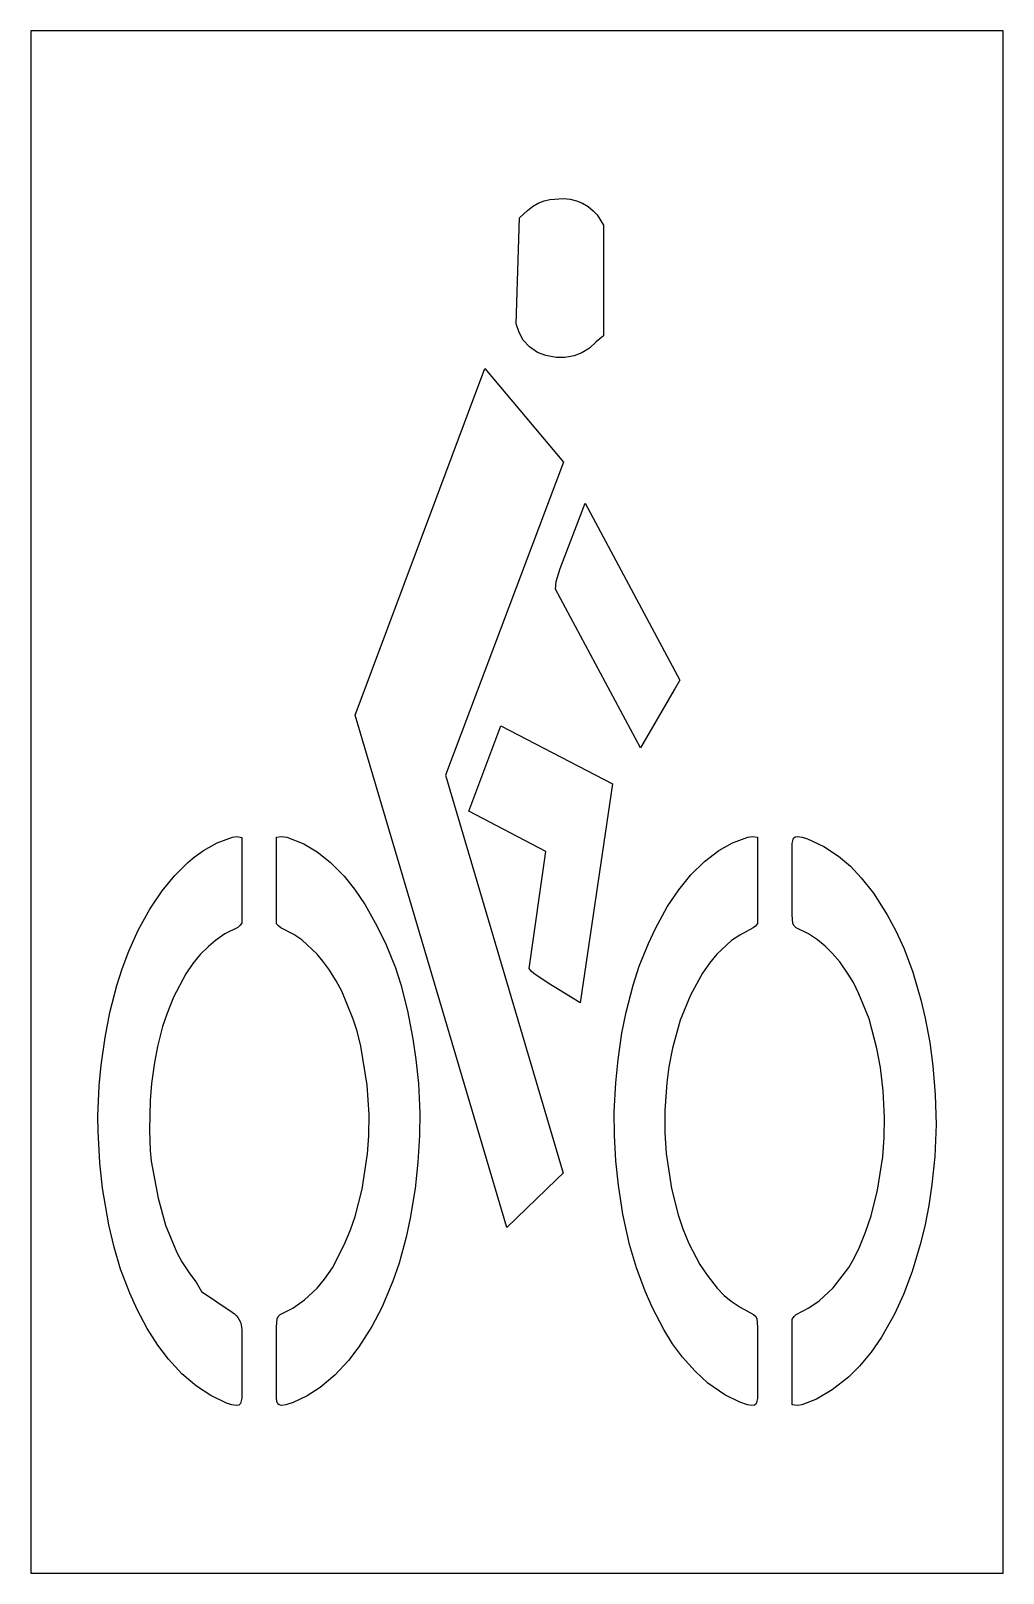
# Model space of a CAD drawing. Header units: inches. Extents: x 0 to 29, y 0 to 46.
import ezdxf

# ---------------------------------------------------------------- set-up
doc = ezdxf.new("R2010")
doc.units = ezdxf.units.IN
doc.header["$MEASUREMENT"] = 0
doc.layers.add('CUT', color=1, linetype='Continuous')

msp = doc.modelspace()

# ---------------------------------------------------------------- linework, layer by layer
at = {"layer": 'CUT'}
for points in [[(0, 0), (29, 0), (29, 46), (0, 46)], [(15.108, 36.407), (14.868, 36.573), (14.687, 36.771), (14.56, 37.007), (14.48, 37.262), (14.579, 40.42), (14.809, 40.638), (14.962, 40.76), (15.131, 40.858), (15.313, 40.932), (15.479, 40.973), (15.889, 41), (16.082, 40.978), (16.27, 40.93), (16.451, 40.856), (16.62, 40.757), (16.772, 40.634), (16.887, 40.508), (17.084, 40.207), (17.084, 36.904), (16.86, 36.722), (16.664, 36.537), (16.437, 36.392), (16.21, 36.308), (15.927, 36.26), (15.664, 36.261), (15.356, 36.314)], [(14.194, 10.312), (9.671, 25.585), (13.538, 35.932), (15.889, 33.135), (12.365, 23.801), (15.874, 11.929), (15.698, 11.76), (15.683, 11.738)], [(18.179, 24.612), (15.644, 29.352), (15.665, 29.572), (15.792, 29.966), (16.532, 31.908), (19.352, 26.632), (19.205, 26.377), (19.191, 26.343)], [(13.06, 22.725), (14.018, 25.273), (17.345, 23.545), (16.388, 17.008), (16.094, 17.193), (15.427, 17.598), (15.001, 17.882), (14.926, 17.959), (14.863, 18.037), (15.359, 21.522)], [(6.131, 5), (5.999, 5.02), (5.839, 5.074), (5.371, 5.295), (4.938, 5.579), (4.503, 5.944), (4.102, 6.38), (3.792, 6.795), (3.471, 7.294), (3.172, 7.859), (2.948, 8.354), (2.678, 9.066), (2.485, 9.725), (2.325, 10.39), (2.14, 11.487), (2.058, 12.234), (2.004, 13.184), (2, 13.627), (2.04, 14.532), (2.098, 15.152), (2.215, 15.979), (2.359, 16.724), (2.562, 17.532), (2.722, 18.025), (2.924, 18.552), (3.202, 19.173), (3.546, 19.799), (3.918, 20.352), (4.292, 20.812), (4.679, 21.192), (4.868, 21.351), (5.15, 21.55), (5.556, 21.784), (6.015, 21.955), (6.145, 21.972), (6.292, 21.945), (6.292, 19.386), (6.234, 19.313), (6.175, 19.258), (5.79, 19.064), (5.504, 18.871), (5.298, 18.695), (5.055, 18.449), (4.835, 18.183), (4.625, 17.878), (4.255, 17.18), (4.055, 16.676), (3.93, 16.302), (3.779, 15.704), (3.684, 15.229), (3.598, 14.608), (3.556, 14.099), (3.535, 13.211), (3.554, 12.603), (3.585, 12.29), (3.795, 11.18), (4.015, 10.378), (4.354, 9.564), (4.506, 9.282), (4.738, 8.932), (4.928, 8.674), (5.088, 8.397), (6.008, 7.784), (6.071, 7.737), (6.126, 7.682), (6.175, 7.621), (6.216, 7.555), (6.249, 7.484), (6.272, 7.41), (6.286, 7.333), (6.292, 7.253), (6.289, 5.216), (6.253, 5.057), (6.203, 5.013)], [(7.346, 7.582), (7.38, 7.654), (7.437, 7.71), (7.815, 7.907), (8.158, 8.148), (8.537, 8.5), (8.758, 8.766), (8.998, 9.11), (9.349, 9.788), (9.537, 10.243), (9.674, 10.64), (9.881, 11.453), (10.045, 12.505), (10.084, 13.039), (10.088, 13.68), (10.035, 14.558), (9.847, 15.714), (9.732, 16.166), (9.618, 16.518), (9.271, 17.356), (9.11, 17.662), (8.885, 18.017), (8.712, 18.257), (8.535, 18.463), (8.087, 18.887), (7.841, 19.05), (7.455, 19.246), (7.392, 19.301), (7.326, 19.371), (7.326, 21.949), (7.48, 21.973), (7.635, 21.949), (8.138, 21.75), (8.542, 21.514), (8.928, 21.207), (9.344, 20.784), (9.653, 20.399), (9.973, 19.929), (10.324, 19.309), (10.601, 18.737), (10.874, 18.05), (11.033, 17.558), (11.235, 16.774), (11.396, 15.935), (11.485, 15.323), (11.558, 14.605), (11.598, 13.725), (11.595, 13.058), (11.547, 12.262), (11.461, 11.474), (11.315, 10.59), (11.195, 10.025), (10.982, 9.247), (10.797, 8.71), (10.464, 7.927), (10.167, 7.358), (9.784, 6.752), (9.47, 6.339), (9.068, 5.904), (8.633, 5.54), (8.243, 5.285), (7.819, 5.086), (7.61, 5.019), (7.479, 5.001), (7.408, 5.017), (7.37, 5.049), (7.341, 5.117), (7.328, 5.227), (7.326, 7.352)], [(19.141, 6.842), (18.882, 7.263), (18.539, 7.917), (18.323, 8.412), (18.061, 9.104), (17.859, 9.806), (17.66, 10.707), (17.523, 11.572), (17.448, 12.299), (17.404, 13.055), (17.402, 13.771), (17.443, 14.626), (17.514, 15.322), (17.631, 16.103), (17.756, 16.733), (17.96, 17.536), (18.142, 18.099), (18.421, 18.782), (18.627, 19.223), (18.981, 19.871), (19.324, 20.385), (19.685, 20.824), (20.091, 21.221), (20.52, 21.553), (20.927, 21.784), (21.388, 21.952), (21.52, 21.972), (21.674, 21.949), (21.674, 19.372), (21.609, 19.301), (21.546, 19.246), (21.143, 19.028), (20.896, 18.866), (20.465, 18.46), (20.242, 18.196), (20.029, 17.893), (19.674, 17.242), (19.365, 16.49), (19.138, 15.657), (19.033, 15.102), (18.966, 14.622), (18.912, 13.796), (18.914, 13.129), (18.952, 12.519), (19.109, 11.469), (19.304, 10.687), (19.449, 10.267), (19.629, 9.835), (19.953, 9.209), (20.171, 8.886), (20.474, 8.498), (20.68, 8.286), (20.887, 8.111), (21.153, 7.932), (21.555, 7.719), (21.615, 7.663), (21.652, 7.591), (21.674, 7.335), (21.671, 5.212), (21.633, 5.054), (21.582, 5.012), (21.508, 5), (21.375, 5.023), (21.142, 5.101), (20.7, 5.318), (20.194, 5.67), (19.812, 6.021), (19.432, 6.443)], [(24.768, 20.743), (25.136, 20.278), (25.542, 19.635), (25.797, 19.159), (26.044, 18.619), (26.303, 17.927), (26.543, 17.104), (26.676, 16.556), (26.811, 15.823), (26.904, 15.129), (26.975, 14.262), (27, 13.383), (26.958, 12.428), (26.872, 11.587), (26.78, 10.968), (26.662, 10.35), (26.526, 9.8), (26.288, 9), (26.025, 8.309), (25.761, 7.727), (25.371, 7.041), (25.065, 6.592), (24.718, 6.174), (24.384, 5.845), (23.897, 5.466), (23.429, 5.191), (22.995, 5.022), (22.864, 5.001), (22.708, 5.024), (22.708, 7.58), (22.768, 7.655), (22.828, 7.712), (23.209, 7.913), (23.515, 8.118), (23.928, 8.506), (24.394, 9.113), (24.556, 9.39), (24.713, 9.719), (24.897, 10.172), (25.062, 10.661), (25.254, 11.42), (25.407, 12.413), (25.451, 12.996), (25.464, 13.589), (25.426, 14.387), (25.344, 15.077), (25.237, 15.653), (25.007, 16.531), (24.699, 17.283), (24.532, 17.613), (24.378, 17.866), (24.125, 18.232), (23.901, 18.495), (23.69, 18.703), (23.461, 18.891), (23.193, 19.067), (22.829, 19.249), (22.769, 19.305), (22.731, 19.378), (22.708, 19.634), (22.711, 21.758), (22.747, 21.918), (22.797, 21.961), (22.87, 21.974), (23.003, 21.953), (23.165, 21.899), (23.656, 21.669), (24.087, 21.386), (24.445, 21.084)]]:
    msp.add_lwpolyline(points, close=True, dxfattribs=at)

doc.saveas('drawing.dxf')
